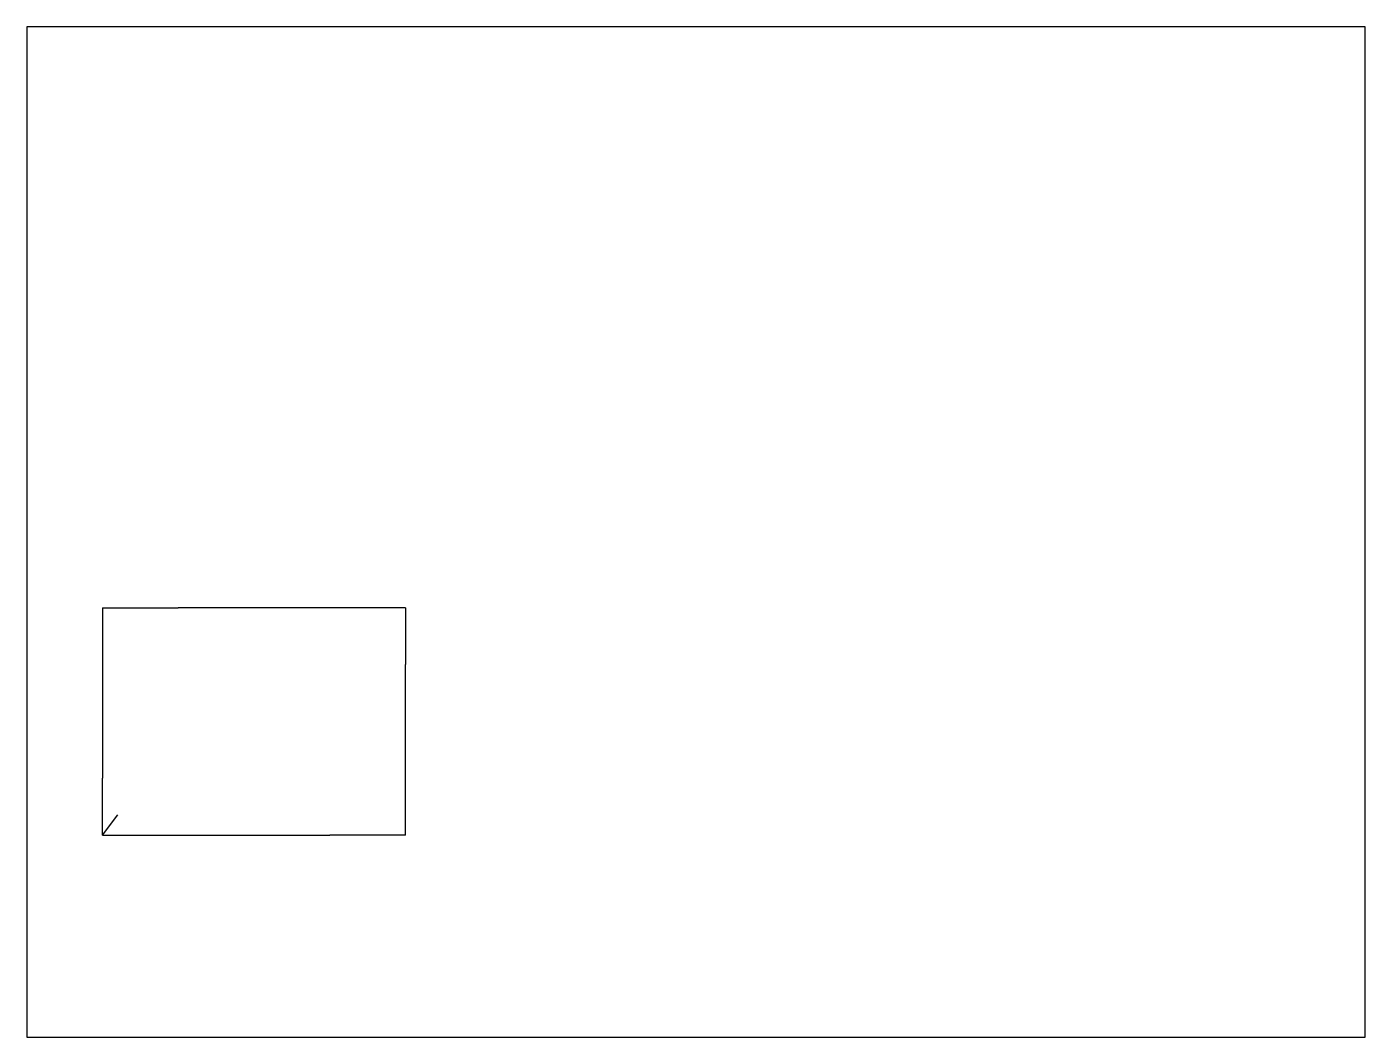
# Model space of a CAD drawing. Header units: millimetres. Extents: x -15 to 250, y -40 to 160.
import ezdxf

# ---------------------------------------------------------------- set-up
doc = ezdxf.new("R2010")
doc.units = ezdxf.units.MM
doc.layers.add('Annotations', color=7, linetype='CONTINUOUS', true_color=0x71808a)

msp = doc.modelspace()

# ---------------------------------------------------------------- linework, layer by layer
at = {"layer": 'Annotations', "color": 7, "true_color": 0xb56d21}
for p, q in [((0, 45, 10), (15, 45, 10)), ((0, 45, 10), (0, 11.25, 10)), ((60, 45, 10), (15, 45, 10)), ((60, 45, 10), (60, 33.75, 10)), ((60, 0, 10), (60, 33.75, 10)), ((0, 0, 10), (0, 11.25, 10)), ((0, 0, 10), (45, 0, 10)), ((60, 0, 10), (45, 0, 10))]:
    msp.add_line(p, q, dxfattribs=at)
at = {"layer": 'Annotations'}
msp.add_line((0, 0), (3, 4, 12), dxfattribs=at)
msp.add_lwpolyline([(-15, -40), (250, -40), (250, 160), (-15, 160)], close=True, dxfattribs=at)

doc.saveas('drawing.dxf')
